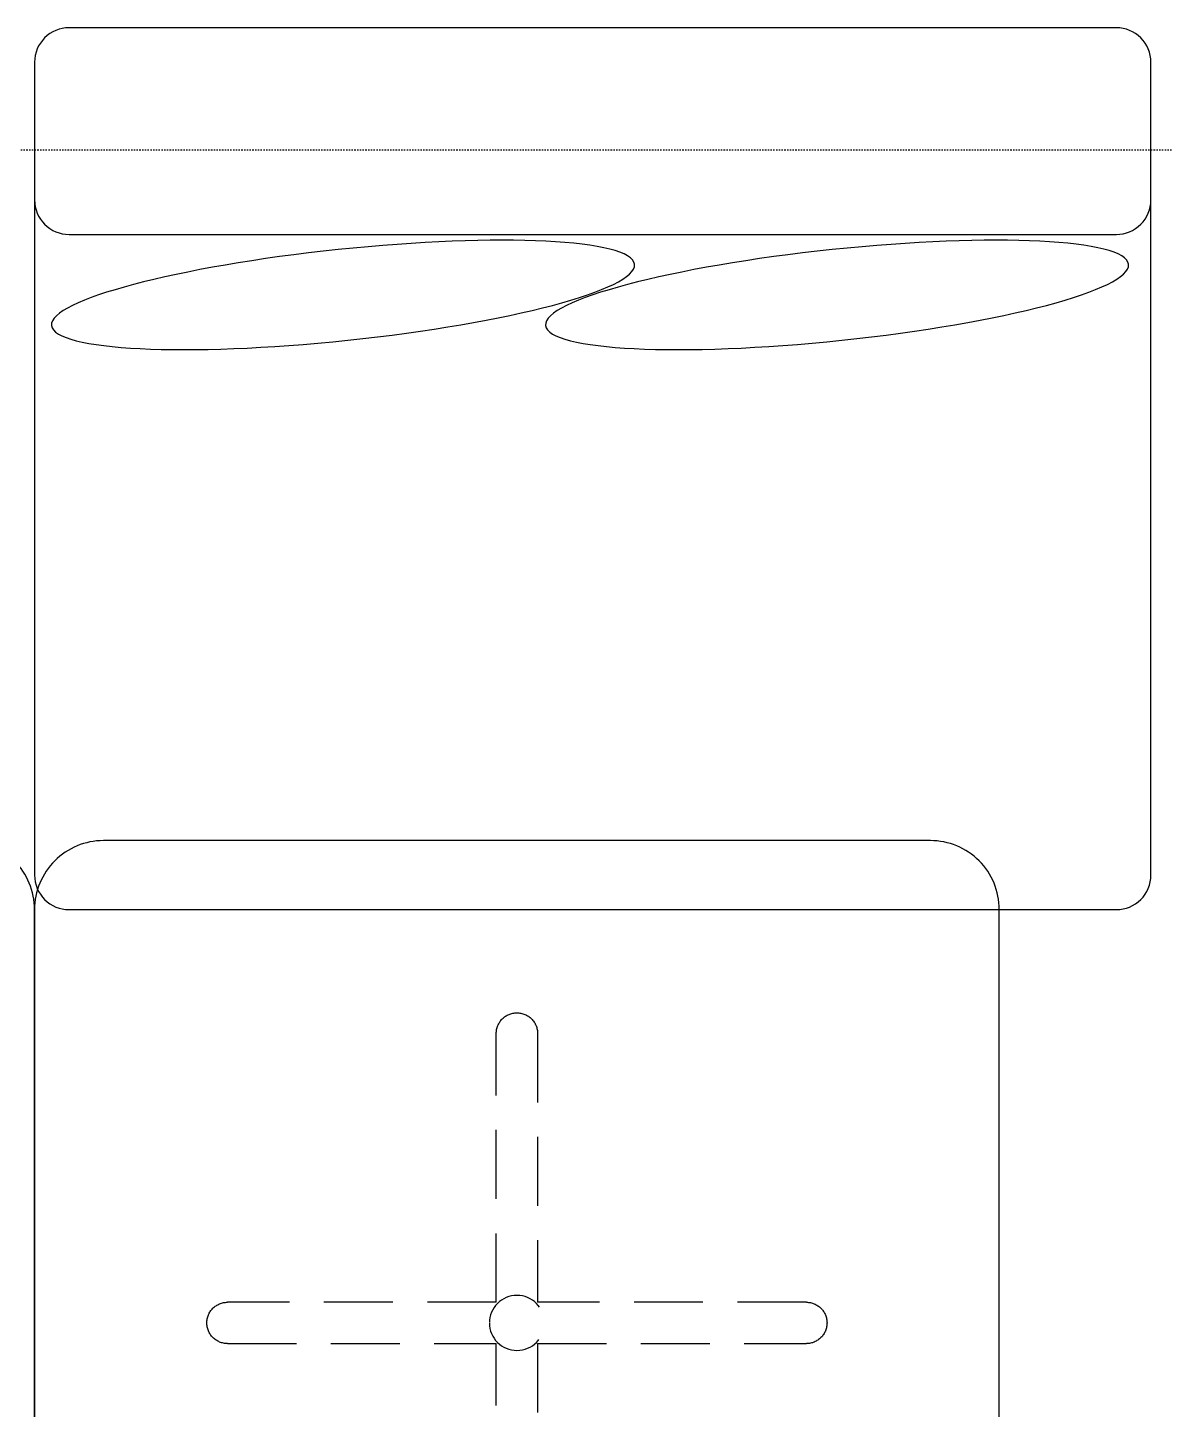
# Model space of a CAD drawing. Header units: millimetres. Extents: x 2562 to 7288, y 778 to 5635.
# Drawn here: x 4500.8 to 4583.3, y 1168.2 to 1268.5 of the extents above; entities that cross this region are included whole.
import ezdxf

# ---------------------------------------------------------------- set-up
doc = ezdxf.new("R2010")
doc.units = ezdxf.units.MM
doc.linetypes.add('HIDDEN', pattern=[0.375, 0.25, -0.125])
doc.linetypes.add('x-ref_base plan 1$0$C2-A104-16$0$HIDDEN', pattern=[0.375, 0.25, -0.125])
doc.layers.add('0-gnl-gor2', color=6, linetype='Continuous')
doc.layers.add('0-gnl-ust', color=191, linetype='HIDDEN')

# ---------------------------------------------------------------- blocks, each defined once
blk = doc.blocks.new('x-ref_base plan 1$0$masa sandalye kara masa')
blk.add_lwpolyline([(4484.12, 1341.93), (4544.12, 1341.93, -0.414214), (4549.12, 1336.93), (4549.12, 1276.93, -0.414214), (4544.12, 1271.93), (4484.12, 1271.93, -0.414214), (4479.12, 1276.93), (4479.12, 1336.93, -0.414214)], format="xyb", close=True)
at = {"linetype": 'x-ref_base plan 1$0$C2-A104-16$0$HIDDEN', "ltscale": 20}
for points in [[(4515.62, 1308.43), (4515.62, 1327.93, 0.414214), (4514.12, 1329.43), (4514.12, 1329.43, 0.414214), (4512.62, 1327.93), (4512.62, 1308.43)], [(4512.62, 1305.43), (4493.12, 1305.43, -0.414214), (4491.62, 1306.93), (4491.62, 1306.93, -0.414214), (4493.12, 1308.43), (4512.62, 1308.43)], [(4515.62, 1308.43), (4535.12, 1308.43, -0.414214), (4536.62, 1306.93), (4536.62, 1306.93, -0.414214), (4535.12, 1305.43), (4515.62, 1305.43)], [(4512.62, 1305.43), (4512.62, 1285.93, 0.414214), (4514.12, 1284.43), (4514.12, 1284.43, 0.414214), (4515.62, 1285.93), (4515.62, 1305.43)]]:
    blk.add_lwpolyline(points, format="xyb", dxfattribs=at)
blk.add_circle((4514.12, 1306.93), 2, dxfattribs=at)
blk = doc.blocks.new('150327 OUTDOR')
for points in [[(-51904.22, -20739.28), (-51904.22, -20680.28, 0.414214), (-51906.72, -20677.78), (-51982.72, -20677.78, 0.414214), (-51985.22, -20680.28), (-51985.22, -20739.28, 0.414214), (-51982.72, -20741.78), (-51906.72, -20741.78, 0.414214)], [(-51904.22, -20690.28), (-51904.22, -20680.28, 0.414214), (-51906.72, -20677.78), (-51982.72, -20677.78, 0.414214), (-51985.22, -20680.28), (-51985.22, -20690.28, 0.414214), (-51982.72, -20692.78), (-51906.72, -20692.78, 0.414214)]]:
    blk.add_lwpolyline(points, format="xyb", close=True)
at = {"extrusion": (0, 0, -1)}
for centre in [(-51962.84, -20697.17), (-51926.99, -20697.17)]:
    blk.add_ellipse(centre, major_axis=(21.15, 2.22), ratio=0.155555, dxfattribs=at)
at = {"xscale": -1, "rotation": 180}
for p in [(-56534.34, -19464.84), (-56464.34, -19464.84)]:
    blk.add_blockref('x-ref_base plan 1$0$masa sandalye kara masa', p, dxfattribs=at)

msp = doc.modelspace()

# ---------------------------------------------------------------- linework, layer by layer
at = {"layer": '0-gnl-ust', "ltscale": 0.4}
msp.add_line((4262.29, 1259.62, -730.38), (6036.67, 1259.62), dxfattribs=at)

# ---------------------------------------------------------------- block references
at = {"layer": '0-gnl-gor2'}
msp.add_blockref('150327 OUTDOR', (56486.51, 21946.25), dxfattribs=at)

doc.saveas('drawing.dxf')
